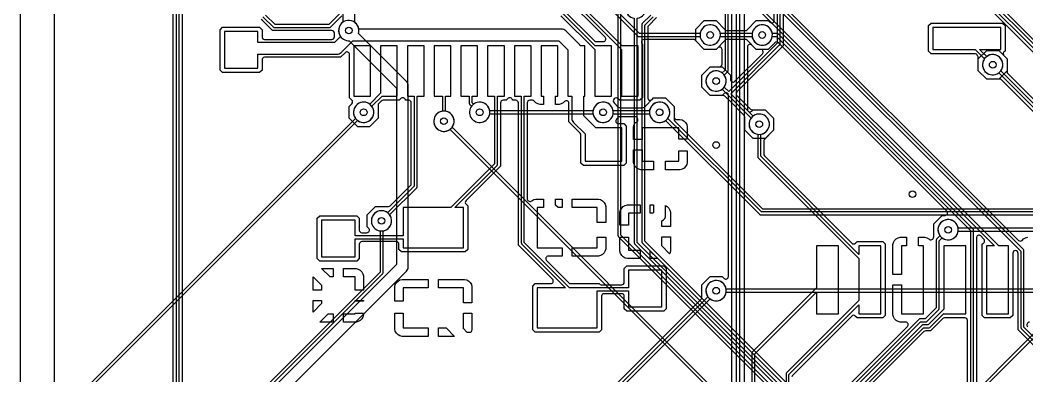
# Model space of a CAD drawing. Header units: millimetres. Extents: x 0 to 79, y 0 to 100.
# Drawn here: x 0 to 30.09, y 69.29 to 79.92 of the extents above; entities that cross this region are included whole.
import ezdxf

# ---------------------------------------------------------------- set-up
doc = ezdxf.new("R2010")
doc.units = ezdxf.units.MM

msp = doc.modelspace()

# ---------------------------------------------------------------- linework, layer by layer
at = {"layer": '16_copper'}
for points in [[(1.016, 98.908), (1.016, 1.092, 0.414214)], [(21.654, 66.448), (21.654, 86.103, 0.198912), (21.631, 86.156), (21.133, 86.655, 0.198912), (21.079, 86.677), (20.774, 86.677), (20.774, 86.851), (19.274, 86.851), (19.274, 86.351), (20.774, 86.351), (20.774, 86.525), (21.047, 86.525), (21.501, 86.071), (21.501, 66.48)], [(21.412, 66.548), (21.412, 85.544, 0.198912), (21.39, 85.598), (21.133, 85.855, 0.198912), (21.079, 85.877), (20.774, 85.877), (20.774, 86.051), (19.274, 86.051), (19.274, 85.551), (20.774, 85.551), (20.774, 85.725), (21.047, 85.725), (21.26, 85.512), (21.26, 66.58)], [(4.578, 65.108), (4.578, 83.637, 0.198912), (4.556, 83.691), (4.282, 83.966), (4.282, 84.322), (4.534, 84.574), (4.89, 84.574), (5.142, 84.322), (5.142, 83.966), (4.868, 83.691, 0.199418), (4.845, 83.637), (4.845, 66.666, 0.414214)], [(4.756, 65.182), (4.756, 83.844, 0.966282), (4.688, 84.447), (4.641, 84.44, 0.824851), (4.667, 83.844), (4.667, 65.164)], [(15.317, 82.588), (18.46, 79.445), (18.465, 79.442), (18.469, 79.438), (18.471, 79.437), (18.473, 79.436), (18.49, 79.432), (18.491, 79.432), (18.491, 79.432), (20.325, 79.432), (20.329, 79.406), (20.344, 79.36), (20.365, 79.318), (20.394, 79.279), (20.427, 79.245), (20.466, 79.217), (20.508, 79.196), (20.554, 79.181), (20.601, 79.173), (20.649, 79.173), (20.696, 79.181, 1), (20.554, 79.772), (20.508, 79.758, 0.263607), (20.325, 79.521), (18.51, 79.521), (15.367, 82.664)], [(16.235, 80.232), (17.167, 79.3, 0.198912), (17.221, 79.278), (17.428, 79.278), (17.431, 79.278, 0.65476), (17.482, 79.408), (14.902, 81.988, 0.198912)], [(22.158, 81.021), (29.842, 73.337, 0.414214), (29.95, 73.337), (29.994, 73.381), (30.052, 73.414), (30.116, 73.431)], [(21.069, 80.347), (21.069, 78.428), (20.983, 78.342), (20.962, 78.358), (20.919, 78.38), (20.874, 78.394), (20.826, 78.402), (20.779, 78.402), (20.732, 78.394), (20.686, 78.38), (20.644, 78.358), (20.605, 78.33), (20.571, 78.296), (20.543, 78.258), (20.522, 78.215), (20.507, 78.17), (20.499, 78.123), (20.499, 78.075), (20.507, 78.028), (20.522, 77.982), (20.543, 77.94), (20.571, 77.901), (20.605, 77.867), (20.644, 77.839), (20.686, 77.818), (20.732, 77.803), (20.779, 77.795), (20.826, 77.795), (20.874, 77.803, 0.537714), (21.046, 78.279), (21.145, 78.378), (21.149, 78.383), (21.152, 78.388), (21.153, 78.39), (21.155, 78.392), (21.158, 78.408), (21.158, 78.409), (21.158, 78.41), (21.158, 80.366)], [(15.157, 66.375), (20.35, 71.567, 0.198905), (20.372, 71.621), (20.372, 72.009), (20.624, 72.261), (20.981, 72.261), (21.041, 72.201, 0.668179), (21.171, 72.255), (21.171, 77.675, 0.668179), (21.041, 77.728), (20.981, 77.668), (20.624, 77.668), (20.372, 77.92), (20.372, 78.277), (20.624, 78.529), (20.904, 78.529, 0.414214), (20.98, 78.605), (20.98, 79.04, 0.668179), (20.85, 79.094), (20.803, 79.046), (20.447, 79.046), (20.172, 79.321, 0.199418), (20.118, 79.343), (18.645, 79.343, 0.514387), (18.574, 79.243), (18.576, 79.235, 0.097811), (18.601, 79.204), (18.601, 77.598), (18.527, 77.524), (17.921, 77.524), (17.878, 77.568, 0.964875), (17.751, 77.448), (17.754, 77.444), (17.877, 77.321, 0.199418), (17.931, 77.299), (18.607, 77.299, 0.198912), (18.661, 77.321), (18.935, 77.595), (19.292, 77.595), (19.544, 77.343), (19.544, 77.03, 0.414214), (19.62, 76.954), (19.721, 76.954), (19.786, 76.937), (19.844, 76.903), (19.891, 76.856), (19.925, 76.798), (19.942, 76.733), (19.942, 76.365), (19.688, 76.365), (19.688, 76.7), (18.588, 76.7), (18.588, 76.352), (18.334, 76.352), (18.334, 76.733), (18.351, 76.798), (18.385, 76.856, 0.960447), (18.377, 77.032), (17.931, 77.032, 0.198905), (17.877, 77.009), (17.825, 76.957, 0.668189), (17.879, 76.827), (18.041, 76.827), (18.115, 76.753), (18.115, 75.647), (18.041, 75.573), (16.835, 75.573), (16.761, 75.647), (16.761, 76.486, 0.198912), (16.739, 76.54), (16.402, 76.877), (16.402, 77.436, 0.668189), (16.272, 77.49), (16.23, 77.448), (16.172, 77.414), (16.107, 77.397), (16.002, 77.397), (16.002, 77.651), (16.074, 77.651), (16.074, 79.151), (15.574, 79.151), (15.574, 77.651), (15.646, 77.651), (15.646, 77.397), (15.541, 77.397), (15.476, 77.414), (15.418, 77.448), (15.364, 77.502, 0.19892), (15.31, 77.524), (15.234, 77.524, 0.414214), (15.157, 77.448), (15.157, 74.567, 0.567877), (15.295, 74.52), (15.353, 74.554), (15.418, 74.571), (15.646, 74.571), (15.646, 74.32), (15.647, 74.317), (15.451, 74.317), (15.451, 73.117), (16.199, 73.117), (16.199, 72.863), (15.787, 72.863, 0.668179), (15.733, 72.733), (16.4, 72.066, 0.198912), (16.454, 72.044), (17.304, 72.044, 0.259753), (17.37, 72.009), (17.98, 72.009, 0.414214), (18.056, 72.085), (18.056, 72.498), (18.13, 72.572), (19.236, 72.572), (19.31, 72.498), (19.31, 71.292), (19.236, 71.218), (18.13, 71.218), (18.056, 71.292), (18.056, 71.666, 0.414214), (17.98, 71.742), (17.454, 71.742, 0.414214), (17.378, 71.666), (17.378, 70.664), (17.304, 70.59), (15.398, 70.59), (15.324, 70.664), (15.324, 71.97), (15.398, 72.044), (15.861, 72.044, 0.668179), (15.915, 72.174), (14.891, 73.198), (14.891, 77.448, 0.414214), (14.815, 77.524), (14.721, 77.524, 0.630496), (14.57, 77.568), (14.527, 77.524), (14.434, 77.524, 0.414214), (14.357, 77.448), (14.357, 75.554), (13.329, 74.526, 0.414214), (13.329, 74.418), (13.378, 74.37), (13.378, 73.064), (13.304, 72.99), (11.398, 72.99), (11.324, 73.064), (11.324, 73.222, 0.414214), (11.248, 73.298), (10.213, 73.298, 0.414214), (10.137, 73.222), (10.137, 72.79), (10.063, 72.716), (8.957, 72.716), (8.883, 72.79), (8.883, 73.996), (8.957, 74.07), (10.063, 74.07), (10.137, 73.996), (10.137, 73.641, 0.414214), (10.213, 73.565), (10.365, 73.565, 0.668179), (10.418, 73.695), (10.371, 73.742), (10.371, 74.099), (10.623, 74.351), (11.011, 74.351, 0.199414), (11.065, 74.373), (11.668, 74.976, 0.198912), (11.69, 75.029), (11.69, 77.448, 0.414214), (11.614, 77.524), (11.521, 77.524, 0.630496), (11.37, 77.568), (11.327, 77.524), (10.847, 77.524, 0.198912), (10.793, 77.502), (10.72, 77.429, 0.198905), (10.698, 77.375), (10.698, 76.987), (10.446, 76.735), (10.09, 76.735), (9.838, 76.987), (9.838, 77.343), (9.916, 77.422, 0.414214), (9.916, 77.529), (9.847, 77.598), (9.847, 78.895, 0.668179), (9.717, 78.948), (9.578, 78.81), (7.307, 78.81, 0.414214), (7.231, 78.734), (7.231, 78.43), (7.157, 78.356), (6.051, 78.356), (5.977, 78.43), (5.977, 79.636), (6.051, 79.71), (7.157, 79.71), (7.231, 79.636), (7.231, 79.419, 0.414214), (7.307, 79.343), (9.317, 79.343, 0.414214), (9.393, 79.419), (9.393, 79.534, 0.414214), (9.317, 79.61), (7.546, 79.61), (7.445, 79.71), (7.445, 79.71), (7.257, 79.899, 0.204588), (7.208, 79.936)], [(28.492, 68.308), (28.492, 73.654), (28.491, 73.66), (28.491, 73.666), (28.49, 73.667), (28.489, 73.67), (28.48, 73.684), (28.48, 73.685), (28.479, 73.685), (22.656, 79.508), (22.651, 79.511), (22.647, 79.515), (22.645, 79.516), (22.643, 79.517), (22.627, 79.521), (22.626, 79.521), (22.625, 79.521), (22.48, 79.521, 0.966282), (21.877, 79.453), (21.885, 79.406, 0.824851), (22.48, 79.432), (22.607, 79.432), (28.404, 73.635), (28.404, 68.281, 0.302517)], [(23.496, 67.735), (26.523, 70.761, 0.668179), (26.469, 70.891), (26.306, 70.891), (26.242, 70.909), (26.184, 70.942), (26.137, 70.989), (26.103, 71.047), (26.086, 71.112), (26.086, 72.009), (26.34, 72.009), (26.34, 71.145), (27, 71.145), (27, 73.177), (26.848, 73.177), (26.848, 73.431), (27.034, 73.431), (27.098, 73.414), (27.156, 73.381, 0.697452), (27.307, 73.444), (27.307, 73.832), (27.559, 74.084), (27.645, 74.084, 0.668179), (27.699, 74.214), (22.667, 79.246, 0.414214), (22.559, 79.246), (22.359, 79.046), (22.002, 79.046), (21.872, 79.176, 0.668179), (21.742, 79.122), (21.742, 77.253, 0.668189), (21.872, 77.199), (21.913, 77.24), (22.27, 77.24), (22.522, 76.988), (22.522, 76.631), (22.248, 76.357, 0.199418), (22.225, 76.303), (22.225, 75.918, 0.198912), (22.247, 75.865), (24.858, 73.253, 0.414214), (24.966, 73.253), (25.017, 73.304), (25.783, 73.304), (25.857, 73.23), (25.857, 71.093), (25.783, 71.018), (25.017, 71.018), (24.963, 71.073, 0.414214), (24.855, 71.073), (23.092, 69.309, 0.198912), (23.07, 69.255)], [(22.981, 68.042), (22.981, 69.324), (25.07, 71.413), (25.07, 71.145), (25.73, 71.145), (25.73, 73.177), (25.07, 73.177), (25.07, 72.916), (22.136, 75.85), (22.136, 76.51, 0.966282), (22.068, 77.113), (22.021, 77.105, 0.824851), (22.047, 76.51), (22.047, 75.832), (22.048, 75.826), (22.049, 75.82), (22.05, 75.818), (22.05, 75.815), (22.059, 75.801), (22.06, 75.801), (22.06, 75.8), (25.07, 72.791), (25.07, 71.538), (22.905, 69.373), (22.901, 69.368), (22.897, 69.364), (22.897, 69.362), (22.895, 69.36), (22.892, 69.344), (22.892, 69.343), (22.892, 69.342), (22.892, 68.042)], [(23.145, 67.133), (26.911, 70.898), (27.07, 70.898), (27.076, 70.899), (27.082, 70.899), (27.084, 70.9), (27.086, 70.901), (27.1, 70.91), (27.101, 70.91), (27.101, 70.911), (27.457, 71.266), (27.46, 71.271), (27.464, 71.276), (27.465, 71.278), (27.466, 71.28), (27.47, 71.296), (27.47, 71.297), (27.47, 71.298), (27.47, 73.324), (27.556, 73.41, 0.966282), (27.934, 73.885), (27.896, 73.913, 0.824854), (27.493, 73.473), (27.394, 73.374), (27.391, 73.369), (27.387, 73.364), (27.386, 73.363), (27.385, 73.36), (27.381, 73.344), (27.381, 73.343), (27.381, 73.343), (27.381, 71.316), (27.052, 70.987), (26.892, 70.987), (26.886, 70.986), (26.88, 70.985), (26.879, 70.984), (26.876, 70.984), (26.862, 70.975), (26.861, 70.974), (26.861, 70.974), (23.096, 67.208)], [(30.485, 70.006), (29.826, 70.665), (29.826, 72.945, 0.988679), (29.668, 72.958), (29.667, 72.956, 0.015832), (29.667, 72.951), (29.667, 71.093), (29.593, 71.018), (28.827, 71.018), (28.753, 71.093), (28.753, 73.23, 0.634717), (28.797, 73.382), (28.711, 73.468, 0.668179), (28.581, 73.414), (28.581, 68.515, 0.414214)], [(15.335, 66.301), (20.622, 71.588, 0.966282), (21, 72.062), (20.962, 72.091, 0.824854), (20.559, 71.651), (15.259, 66.351)], [(28.315, 68.426), (28.315, 70.942, 0.414214), (28.238, 71.018), (27.633, 71.018, 0.198912), (27.579, 70.996), (27.214, 70.631), (27.068, 70.631, 0.198912), (27.014, 70.609), (23.877, 67.472, 0.668179)], [(30.169, 70.891, 0.668179), (30.115, 70.753)]]:
    msp.add_lwpolyline(points, format="xyb", dxfattribs=at)
for points in [[(14.917, 82.099), (17.974, 79.042), (17.974, 77.651), (18.474, 77.651), (18.474, 79.151), (17.991, 79.151), (14.967, 82.175)], [(21.971, 80.956), (29.915, 73.013), (29.915, 70.72), (29.916, 70.714), (29.916, 70.708), (29.917, 70.706), (29.918, 70.704), (29.927, 70.69), (29.928, 70.689), (29.928, 70.689), (30.694, 69.923)], [(30.757, 69.986), (30.004, 70.738), (30.004, 73.031), (30.003, 73.037), (30.002, 73.043), (30.001, 73.045), (30.001, 73.048), (29.992, 73.062), (29.991, 73.062), (29.991, 73.063), (22.047, 81.006)], [(21.794, 80.512), (29.128, 73.177), (28.88, 73.177), (28.88, 71.145), (29.54, 71.145), (29.54, 73.177), (29.246, 73.177), (29.246, 73.178), (29.245, 73.181), (29.236, 73.195), (29.235, 73.196), (29.235, 73.196), (21.869, 80.562)], [(7.258, 80.023), (7.57, 79.712), (7.575, 79.708), (7.579, 79.705), (7.581, 79.704), (7.583, 79.703), (7.599, 79.699), (7.6, 79.699), (7.601, 79.699), (9.246, 79.699), (9.252, 79.7), (9.258, 79.7), (9.259, 79.701), (9.262, 79.702), (9.276, 79.711), (9.276, 79.712), (9.277, 79.712), (9.62, 80.054)], [(9.57, 80.13), (9.227, 79.788), (7.619, 79.788), (7.334, 80.073)], [(16.161, 80.054), (17.174, 79.042), (17.174, 77.651), (17.674, 77.651), (17.674, 79.151), (17.191, 79.151), (16.211, 80.13)], [(20.612, 64.332), (27, 70.72), (27.159, 70.72), (27.165, 70.721), (27.171, 70.722), (27.173, 70.723), (27.175, 70.723), (27.189, 70.732), (27.19, 70.733), (27.19, 70.733), (27.61, 71.152), (27.61, 71.145), (28.27, 71.145), (28.27, 73.177), (27.61, 73.177), (27.61, 71.278), (27.141, 70.809), (26.981, 70.809), (26.975, 70.808), (26.969, 70.807), (26.968, 70.806), (26.965, 70.806), (26.951, 70.797), (26.95, 70.796), (26.95, 70.796), (20.562, 64.408)], [(21.958, 66.453), (21.958, 69.946), (23.8, 71.787), (23.8, 71.145), (24.46, 71.145), (24.46, 73.177), (23.8, 73.177), (23.8, 71.913), (21.882, 69.996), (21.879, 69.991), (21.875, 69.986), (21.875, 69.984), (21.873, 69.982), (21.869, 69.966), (21.87, 69.965), (21.869, 69.964), (21.869, 66.471)]]:
    msp.add_lwpolyline(points, dxfattribs=at)
for points in [[(17.988, 76.7), (17.208, 76.7), (16.847, 77.061), (16.847, 77.651), (16.874, 77.651), (16.874, 79.151), (16.741, 79.151, 0.088339), (16.706, 79.202), (16.306, 79.602, 0.198912), (16.18, 79.654), (10.123, 79.654, 0.966282), (9.52, 79.586), (9.528, 79.539, 0.094575), (9.575, 79.436), (9.394, 79.254), (7.104, 79.254), (7.104, 79.583), (6.104, 79.583), (6.104, 78.483), (7.104, 78.483), (7.104, 78.899), (9.468, 78.899, 0.198912), (9.594, 78.951), (9.942, 79.299), (16.106, 79.299), (16.374, 79.031), (16.374, 77.651), (16.491, 77.651), (16.491, 76.987, 0.198912), (16.543, 76.862), (16.888, 76.517), (16.888, 75.7), (17.988, 75.7)], [(28.892, 78.157), (28.64, 78.409), (28.64, 78.797, 0.179423), (28.621, 78.847), (28.618, 78.851, 0.385353), (28.52, 78.918), (27.227, 78.918), (27.153, 78.992), (27.153, 79.758), (27.227, 79.832), (29.364, 79.832), (29.439, 79.758), (29.439, 78.992, 0.564447), (29.41, 78.856), (29.5, 78.766), (29.5, 78.409), (29.248, 78.157)], [(29.141, 78.292, 1), (28.999, 78.883), (28.954, 78.869, 0.061471), (28.89, 78.831), (28.676, 79.045), (29.312, 79.045), (29.312, 79.705), (27.28, 79.705), (27.28, 79.045), (28.55, 79.045), (28.827, 78.768), (28.811, 78.747), (28.789, 78.704), (28.775, 78.659), (28.767, 78.611), (28.767, 78.564), (28.775, 78.517), (28.789, 78.471), (28.811, 78.429), (28.839, 78.39), (28.873, 78.356), (28.911, 78.328), (28.954, 78.307), (28.999, 78.292), (29.046, 78.284), (29.094, 78.284)], [(10.339, 76.869, 0.537714), (10.511, 77.346), (10.817, 77.651), (11.274, 77.651), (11.274, 79.151), (10.774, 79.151), (10.774, 77.734), (10.449, 77.409), (10.427, 77.425), (10.384, 77.446), (10.339, 77.461), (10.292, 77.468), (10.244, 77.468), (10.197, 77.461), (10.152, 77.446), (10.109, 77.425), (10.07, 77.396), (10.037, 77.363), (10.009, 77.324), (9.987, 77.282), (9.972, 77.236), (9.965, 77.189), (9.965, 77.141), (9.972, 77.094), (9.987, 77.049), (10.009, 77.006), (10.037, 76.968), (10.07, 76.934), (10.109, 76.906), (10.152, 76.884), (10.197, 76.869), (10.244, 76.862), (10.292, 76.862)], [(10.872, 73.625, 0.537714), (11.045, 74.101), (11.855, 74.911), (11.859, 74.916), (11.862, 74.921), (11.863, 74.923), (11.864, 74.925), (11.868, 74.941), (11.868, 74.942), (11.868, 74.943), (11.868, 77.651), (12.074, 77.651), (12.074, 79.151), (11.574, 79.151), (11.574, 77.651), (11.779, 77.651), (11.779, 74.961), (10.982, 74.164), (10.96, 74.18), (10.918, 74.201), (10.872, 74.216), (10.825, 74.224), (10.777, 74.224), (10.73, 74.216), (10.685, 74.201), (10.642, 74.18), (10.604, 74.152), (10.57, 74.118), (10.542, 74.079), (10.52, 74.037), (10.506, 73.991), (10.498, 73.944), (10.498, 73.896), (10.506, 73.849), (10.52, 73.804), (10.542, 73.761), (10.57, 73.723), (10.604, 73.689), (10.642, 73.661), (10.685, 73.639), (10.73, 73.625), (10.777, 73.617), (10.825, 73.617)], [(12.739, 76.603, 0.824851), (12.713, 77.198), (12.713, 77.651), (12.874, 77.651), (12.874, 79.151), (12.374, 79.151), (12.374, 77.651), (12.624, 77.651), (12.624, 77.198), (12.597, 77.194), (12.552, 77.179), (12.509, 77.158), (12.471, 77.13), (12.437, 77.096), (12.409, 77.057), (12.387, 77.015), (12.373, 76.97), (12.365, 76.922), (12.365, 76.875), (12.373, 76.828), (12.387, 76.782), (12.409, 76.74), (12.437, 76.701), (12.471, 76.667), (12.509, 76.639), (12.552, 76.618), (12.597, 76.603), (12.644, 76.595), (12.692, 76.595)], [(13.806, 76.869, 1), (13.664, 77.461), (13.619, 77.446, 0.061471), (13.554, 77.409), (13.513, 77.45), (13.513, 77.651), (13.674, 77.651), (13.674, 79.151), (13.174, 79.151), (13.174, 77.651), (13.424, 77.651), (13.424, 77.432), (13.425, 77.426), (13.426, 77.42), (13.426, 77.418), (13.427, 77.416), (13.436, 77.402), (13.437, 77.401), (13.437, 77.4), (13.492, 77.346), (13.476, 77.324), (13.454, 77.282), (13.439, 77.236), (13.432, 77.189), (13.432, 77.141), (13.439, 77.094), (13.454, 77.049), (13.476, 77.006), (13.504, 76.968), (13.538, 76.934), (13.576, 76.906), (13.619, 76.884), (13.664, 76.869), (13.711, 76.862), (13.759, 76.862)], [(17.495, 76.869, 0.306066), (17.724, 77.121), (18.814, 77.121, 0.966282), (19.417, 77.189), (19.409, 77.236, 0.824851), (18.814, 77.21), (17.724, 77.21), (17.72, 77.236), (17.705, 77.282), (17.684, 77.324), (17.656, 77.363), (17.622, 77.396), (17.583, 77.425), (17.541, 77.446), (17.495, 77.461), (17.448, 77.468), (17.401, 77.468), (17.353, 77.461), (17.308, 77.446), (17.265, 77.425), (17.227, 77.396), (17.193, 77.363), (17.165, 77.324), (17.143, 77.282), (17.129, 77.236), (17.121, 77.189), (17.121, 77.141), (17.129, 77.094), (17.143, 77.049), (17.165, 77.006), (17.193, 76.968), (17.227, 76.934), (17.265, 76.906), (17.308, 76.884), (17.353, 76.869), (17.401, 76.862), (17.448, 76.862)], [(19.183, 73.747), (19.183, 73.916, 0.31096), (19.291, 74.098), (19.291, 74.376), (19.339, 74.348), (19.386, 74.301), (19.42, 74.243), (19.437, 74.178), (19.437, 73.747)]]:
    msp.add_lwpolyline(points, format="xyb", close=True, dxfattribs=at)
for points in [[(10.01, 73.387), (11.451, 73.387), (11.451, 73.117), (13.251, 73.117), (13.251, 74.317), (12.994, 74.317), (14.255, 75.578), (14.259, 75.583), (14.263, 75.588), (14.263, 75.589), (14.265, 75.592), (14.268, 75.608), (14.268, 75.609), (14.268, 75.609), (14.268, 77.651), (14.474, 77.651), (14.474, 79.151), (13.974, 79.151), (13.974, 77.651), (14.18, 77.651), (14.18, 75.628), (12.869, 74.317), (11.451, 74.317), (11.451, 73.476), (10.01, 73.476), (10.01, 73.943), (9.01, 73.943), (9.01, 72.843), (10.01, 72.843)], [(10.474, 79.151), (9.974, 79.151), (9.974, 77.651), (10.474, 77.651)], [(17.251, 71.831), (18.183, 71.831), (18.183, 71.345), (19.183, 71.345), (19.183, 72.445), (18.183, 72.445), (18.183, 71.92), (16.891, 71.92), (16.885, 71.919), (16.879, 71.918), (16.877, 71.918), (16.875, 71.917), (16.875, 71.917), (16.424, 71.917), (15.069, 73.272), (15.069, 77.651), (15.274, 77.651), (15.274, 79.151), (14.774, 79.151), (14.774, 77.651), (14.98, 77.651), (14.98, 73.254), (14.981, 73.248), (14.981, 73.242), (14.982, 73.24), (14.983, 73.237), (14.992, 73.223), (14.992, 73.223), (14.993, 73.222), (16.298, 71.917), (15.451, 71.917), (15.451, 70.717), (17.251, 70.717)], [(18.555, 75.446), (18.49, 75.463), (18.432, 75.497), (18.385, 75.544), (18.351, 75.602), (18.334, 75.667), (18.334, 76.048), (18.588, 76.048), (18.588, 75.7), (18.936, 75.7), (18.936, 75.446)], [(19.291, 75.446), (19.291, 75.7), (19.688, 75.7), (19.688, 76.01), (19.942, 76.01), (19.942, 75.667), (19.925, 75.602), (19.891, 75.544), (19.844, 75.497), (19.786, 75.463), (19.721, 75.446)], [(16.079, 74.317), (16.002, 74.394), (16.002, 74.571), (16.199, 74.571), (16.199, 74.317)], [(17.251, 73.869), (17.251, 74.317), (16.503, 74.317), (16.503, 74.571), (17.284, 74.571), (17.349, 74.554), (17.407, 74.52), (17.454, 74.473), (17.488, 74.415), (17.505, 74.35), (17.505, 73.869)], [(17.929, 73.787), (17.929, 74.178), (17.946, 74.243), (17.98, 74.301), (18.027, 74.348), (18.085, 74.382), (18.15, 74.399), (18.531, 74.399), (18.531, 74.145), (18.183, 74.145), (18.183, 73.787)], [(18.835, 74.145), (18.835, 74.399), (18.936, 74.399), (18.936, 74.172), (18.909, 74.145)], [(16.503, 72.863), (16.503, 73.117), (17.251, 73.117), (17.251, 73.431), (17.505, 73.431), (17.505, 73.084), (17.488, 73.019), (17.454, 72.961), (17.407, 72.914), (17.349, 72.88), (17.284, 72.863)], [(18.15, 72.791), (18.085, 72.808), (18.027, 72.842), (17.98, 72.889), (17.946, 72.947), (17.929, 73.012), (17.929, 73.431), (18.183, 73.431), (18.183, 73.045), (18.531, 73.045), (18.531, 72.791)], [(19.183, 73.169), (19.183, 73.443), (19.437, 73.443), (19.437, 73.012), (19.42, 72.947), (19.414, 72.938)], [(26.086, 72.314), (26.086, 73.211), (26.103, 73.275), (26.137, 73.333), (26.184, 73.381), (26.242, 73.414), (26.306, 73.431), (26.492, 73.431), (26.492, 73.177), (26.34, 73.177), (26.34, 72.314)], [(18.835, 72.791), (18.835, 73.014), (19.058, 72.791)], [(8.756, 71.845), (8.756, 72.247), (9.01, 71.993), (9.01, 71.845)], [(9.263, 72.243), (9.009, 72.497), (9.358, 72.497), (9.358, 72.243)], [(10.01, 71.845), (10.01, 72.243), (9.662, 72.243), (9.662, 72.497), (10.043, 72.497), (10.108, 72.48), (10.166, 72.446), (10.213, 72.399), (10.247, 72.341), (10.264, 72.276), (10.264, 71.845)], [(11.197, 71.52), (11.197, 71.95), (11.214, 72.015), (11.248, 72.073), (11.295, 72.12), (11.353, 72.154), (11.418, 72.171), (12.199, 72.171), (12.199, 71.917), (11.451, 71.917), (11.451, 71.52)], [(13.251, 71.469), (13.251, 71.917), (12.503, 71.917), (12.503, 72.171), (13.284, 72.171), (13.349, 72.154), (13.407, 72.12), (13.454, 72.073), (13.488, 72.015), (13.505, 71.95), (13.505, 71.469)], [(8.756, 71.541), (9.01, 71.541), (9.01, 71.447), (8.756, 71.193)], [(10.01, 71.52), (10.01, 71.541), (10.264, 71.541), (10.264, 71.52)], [(8.977, 70.889), (8.959, 70.894), (9.209, 71.143), (9.358, 71.143), (9.358, 70.889)], [(9.662, 70.889), (9.662, 71.143), (10.01, 71.143), (10.01, 71.164), (10.264, 71.164), (10.264, 71.11), (10.247, 71.045), (10.213, 70.987), (10.166, 70.94), (10.108, 70.906), (10.043, 70.889)], [(11.418, 70.463), (11.353, 70.48), (11.295, 70.514), (11.248, 70.561), (11.214, 70.619), (11.197, 70.684), (11.197, 71.164), (11.451, 71.164), (11.451, 70.717), (12.199, 70.717), (12.199, 70.463)], [(13.364, 70.587), (13.234, 70.717), (13.251, 70.717), (13.251, 71.165), (13.505, 71.165), (13.505, 70.684), (13.488, 70.619), (13.469, 70.587)], [(12.503, 70.463), (12.503, 70.717), (12.731, 70.717), (12.985, 70.463)]]:
    msp.add_lwpolyline(points, close=True, dxfattribs=at)
at = {"layer": '1_copper'}
for points in [[(21.832, 76.969, 1), (22.351, 76.651), (22.373, 76.693, 0.7609), (21.911, 77.053), (21.243, 77.721), (22.701, 79.178), (22.704, 79.183), (22.708, 79.188), (22.709, 79.19), (22.71, 79.192), (22.714, 79.208), (22.714, 79.209), (22.714, 79.21), (22.714, 86.022, 0.966282), (22.646, 86.625), (22.599, 86.618, 0.824851), (22.625, 86.022), (22.625, 79.228), (21.18, 77.784), (21.046, 77.918, 0.966282), (20.571, 78.296), (20.543, 78.258, 0.824854), (20.983, 77.855), (21.848, 76.99)], [(20.696, 79.181, 0.306066), (20.925, 79.432), (21.881, 79.432, 0.966282), (22.484, 79.5), (22.476, 79.548, 0.824851), (21.881, 79.521), (20.925, 79.521), (20.921, 79.548), (20.906, 79.593), (20.884, 79.636), (20.856, 79.674), (20.822, 79.708), (20.784, 79.736), (20.741, 79.758), (20.696, 79.772), (20.649, 79.78), (20.601, 79.78), (20.554, 79.772), (20.508, 79.758), (20.466, 79.736), (20.427, 79.708), (20.394, 79.674), (20.365, 79.636), (20.344, 79.593), (20.329, 79.548), (20.322, 79.5), (20.322, 79.453), (20.329, 79.406), (20.344, 79.36), (20.365, 79.318), (20.394, 79.279), (20.427, 79.245), (20.466, 79.217), (20.508, 79.196), (20.554, 79.181), (20.601, 79.173), (20.649, 79.173)], [(33.097, 74.336, 1), (32.955, 74.927), (32.91, 74.913, 0.061471), (32.846, 74.875), (29.314, 78.407, 0.966282), (28.839, 78.785), (28.811, 78.747, 0.824854), (29.251, 78.344), (32.783, 74.812), (32.767, 74.79), (32.745, 74.748), (32.731, 74.703), (32.723, 74.655), (32.723, 74.608), (32.731, 74.561), (32.745, 74.515), (32.767, 74.473), (32.795, 74.434), (32.829, 74.4), (32.867, 74.372), (32.91, 74.351), (32.955, 74.336), (33.002, 74.328), (33.05, 74.328)], [(13.806, 76.869, 0.306066), (14.035, 77.121), (17.124, 77.121, 0.966282), (17.728, 77.189), (17.72, 77.236, 0.824851), (17.124, 77.21), (14.035, 77.21), (14.031, 77.236), (14.016, 77.282), (13.994, 77.324), (13.966, 77.363), (13.933, 77.396), (13.894, 77.425), (13.851, 77.446), (13.806, 77.461), (13.759, 77.468), (13.711, 77.468), (13.664, 77.461), (13.619, 77.446), (13.576, 77.425), (13.538, 77.396), (13.504, 77.363), (13.476, 77.324), (13.454, 77.282), (13.439, 77.236), (13.432, 77.189), (13.432, 77.141), (13.439, 77.094), (13.454, 77.049), (13.476, 77.006), (13.504, 76.968), (13.538, 76.934), (13.576, 76.906), (13.619, 76.884), (13.664, 76.869), (13.711, 76.862), (13.759, 76.862)], [(22.474, 66.868, 1), (22.332, 67.46), (22.286, 67.445, 0.061471), (22.222, 67.407), (12.912, 76.718, 0.966282), (12.437, 77.096), (12.409, 77.057, 0.824854), (12.849, 76.655), (22.159, 67.345), (22.143, 67.323), (22.122, 67.28), (22.107, 67.235), (22.1, 67.188), (22.1, 67.14), (22.107, 67.093), (22.122, 67.048), (22.143, 67.005), (22.172, 66.966), (22.205, 66.933), (22.244, 66.905), (22.286, 66.883), (22.332, 66.868), (22.379, 66.861), (22.427, 66.861)]]:
    msp.add_lwpolyline(points, format="xyb", close=True, dxfattribs=at)
for points in [[(22.803, 85.816), (22.803, 79.155), (21.423, 77.775, 0.414214), (21.423, 77.667), (21.828, 77.262, 0.198905), (21.882, 77.24), (22.27, 77.24), (22.522, 76.988), (22.522, 76.631), (22.27, 76.379), (21.913, 76.379), (21.661, 76.631), (21.661, 77.019, 0.199414), (21.639, 77.073), (21.148, 77.565), (21.147, 77.565), (21.066, 77.646, 0.198905), (21.012, 77.668), (20.624, 77.668), (20.372, 77.92), (20.372, 78.277), (20.624, 78.529), (20.981, 78.529), (21.233, 78.277), (21.233, 78.146, 0.668179), (21.363, 78.092), (22.187, 78.916, 0.668179), (22.133, 79.046), (22.002, 79.046), (21.728, 79.321, 0.199418), (21.674, 79.343), (21.131, 79.343, 0.198912), (21.077, 79.321), (20.803, 79.046), (20.447, 79.046), (20.195, 79.298), (20.195, 79.655), (20.447, 79.907), (20.803, 79.907), (21.077, 79.632, 0.199418), (21.131, 79.61), (21.674, 79.61, 0.198912), (21.728, 79.632), (22.002, 79.907), (22.359, 79.907), (22.406, 79.859, 0.668179), (22.536, 79.913), (22.536, 85.816, 0.198912)], [(31.937, 77.31), (27.156, 82.091, 0.198905), (27.102, 82.113), (26.714, 82.113), (26.462, 82.365), (26.462, 82.722), (26.714, 82.974), (27.07, 82.974), (27.322, 82.722), (27.322, 82.334, 0.199414), (27.345, 82.28), (32.126, 77.499, 0.198912)], [(32.111, 77.387), (27.136, 82.363, 0.966282), (26.661, 82.741), (26.633, 82.703, 0.824854), (27.073, 82.3), (32.061, 77.312)], [(28.035, 63.417), (17.958, 73.494), (17.958, 81.621, 0.966282), (17.889, 82.225), (17.842, 82.217, 0.824851), (17.869, 81.621), (17.869, 73.476), (17.87, 73.47), (17.871, 73.464), (17.871, 73.462), (17.872, 73.46), (17.881, 73.446), (17.882, 73.445), (17.882, 73.444), (27.959, 63.367)], [(9.646, 81.351), (9.646, 79.856, 0.697592), (9.8, 79.307), (9.831, 79.307), (11.246, 77.892), (11.246, 72.616), (3.564, 64.934, 0.198912)], [(3.867, 64.734), (11.549, 72.417, 0.198912), (11.601, 72.542), (11.601, 77.965, 0.198912), (11.549, 78.091), (10.115, 79.526, 0.31649), (10.001, 79.856), (10.001, 81.382)], [(29.267, 62.452), (18.447, 73.272), (18.447, 79.977, 0.966282), (18.378, 80.58), (18.331, 80.572, 0.824851), (18.358, 79.977), (18.358, 73.254), (18.359, 73.248), (18.359, 73.242), (18.36, 73.24), (18.361, 73.237), (18.37, 73.223), (18.371, 73.223), (18.371, 73.222), (29.217, 62.376)], [(19.025, 79.999), (18.78, 79.755, 0.198912), (18.758, 79.701), (18.758, 77.602, 0.668179), (18.888, 77.548), (18.935, 77.595), (19.292, 77.595), (19.544, 77.343), (19.544, 76.955, 0.199414), (19.566, 76.901), (22.169, 74.298, 0.198912), (22.223, 74.276), (32.59, 74.276)], [(32.574, 74.895), (29.334, 78.135, 0.198905), (29.28, 78.157), (28.892, 78.157), (28.64, 78.409), (28.64, 78.766), (28.892, 79.018), (29.248, 79.018), (29.5, 78.766), (29.5, 78.378, 0.199414), (29.523, 78.324), (32.763, 75.084, 0.198905)], [(1.289, 24.466), (1.289, 68.123), (10.087, 76.922, 0.966282), (10.465, 77.396), (10.427, 77.425, 0.824854), (10.024, 76.985), (1.213, 68.173), (1.21, 68.168), (1.206, 68.164), (1.205, 68.162), (1.204, 68.16), (1.2, 68.143), (1.2, 68.142), (1.2, 68.142), (1.2, 24.448)], [(37.897, 74.187), (22.155, 74.187), (19.357, 76.985, 0.966282), (18.882, 77.363), (18.854, 77.324, 0.824854), (19.294, 76.922), (22.105, 74.111), (22.11, 74.108), (22.114, 74.104), (22.116, 74.103), (22.118, 74.102), (22.135, 74.098), (22.135, 74.098), (22.136, 74.098), (37.916, 74.098)], [(1.467, 62.967), (10.833, 72.333), (10.836, 72.338), (10.84, 72.343), (10.841, 72.345), (10.842, 72.347), (10.846, 72.363), (10.846, 72.364), (10.846, 72.365), (10.846, 73.62, 0.966282), (10.777, 74.224), (10.73, 74.216, 0.824851), (10.757, 73.62), (10.757, 72.383), (1.391, 63.017)], [(37.127, 73.698), (28.037, 73.698), (28.033, 73.725), (28.018, 73.77), (27.996, 73.813), (27.968, 73.851), (27.934, 73.885), (27.896, 73.913), (27.853, 73.935), (27.808, 73.949), (27.761, 73.957), (27.713, 73.957), (27.666, 73.949), (27.62, 73.935), (27.578, 73.913), (27.539, 73.885), (27.506, 73.851), (27.477, 73.813), (27.456, 73.77), (27.441, 73.725), (27.434, 73.678), (27.434, 73.63), (27.441, 73.583), (27.456, 73.537), (27.477, 73.495), (27.506, 73.456), (27.539, 73.422), (27.578, 73.394), (27.62, 73.373), (27.666, 73.358), (27.713, 73.35), (27.761, 73.35), (27.808, 73.358, 0.306066), (28.037, 73.609), (37.127, 73.609, 0.966282)], [(32.093, 71.876), (21.103, 71.876, 0.966282), (20.499, 71.807), (20.507, 71.76, 0.824851), (21.103, 71.787), (32.074, 71.787)]]:
    msp.add_lwpolyline(points, format="xyb", dxfattribs=at)
for points in [[(18.847, 80.073), (18.593, 79.819), (18.59, 79.814), (18.586, 79.81), (18.585, 79.808), (18.584, 79.805), (18.58, 79.789), (18.58, 79.788), (18.58, 79.788), (18.58, 73.298), (18.581, 73.292), (18.582, 73.286), (18.583, 73.284), (18.583, 73.282), (18.592, 73.268), (18.593, 73.267), (18.593, 73.267), (27.261, 64.599)], [(27.311, 64.675), (18.669, 73.316), (18.669, 79.769), (18.923, 80.023)], [(30.372, 70.618), (28.017, 68.262)], [(28.092, 68.212), (30.422, 70.542)]]:
    msp.add_lwpolyline(points, dxfattribs=at)
at = {"layer": 'drills_via_1_16'}
for centre in [(9.823, 79.61), (20.625, 79.477), (22.181, 79.477), (29.07, 78.588), (20.803, 78.099), (10.268, 77.165), (13.735, 77.165), (17.424, 77.165), (19.114, 77.165), (12.668, 76.898), (22.092, 76.81), (20.803, 76.187), (26.67, 74.72), (10.801, 73.92), (27.737, 73.654), (20.803, 71.831)]:
    msp.add_circle(centre, 0.1, dxfattribs=at)
at = {"layer": 'outline'}
msp.add_lwpolyline([(0, 0), (78.9, 0), (78.9, 100), (0, 100), (0, 0)], close=True, dxfattribs=at)

doc.saveas('drawing.dxf')
